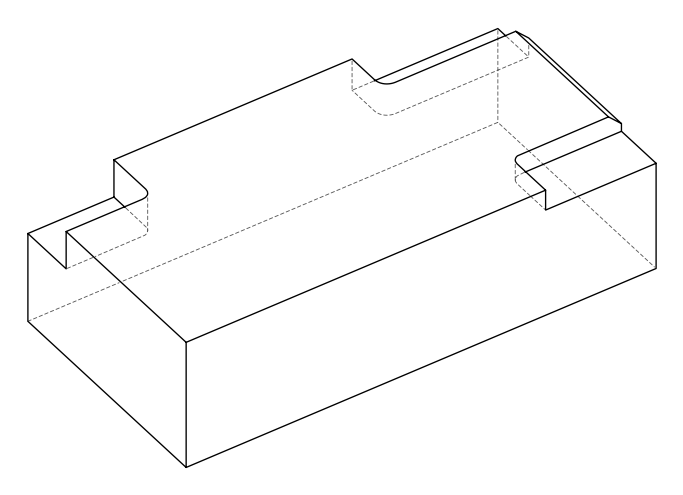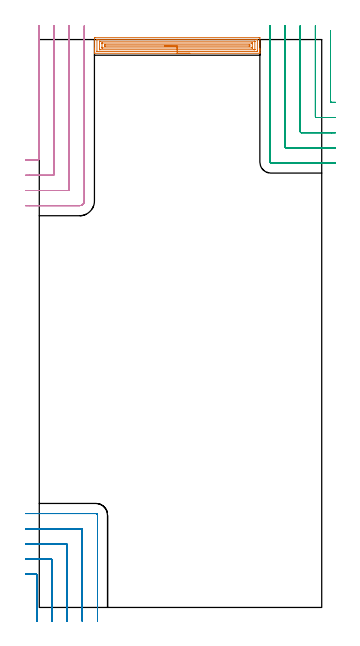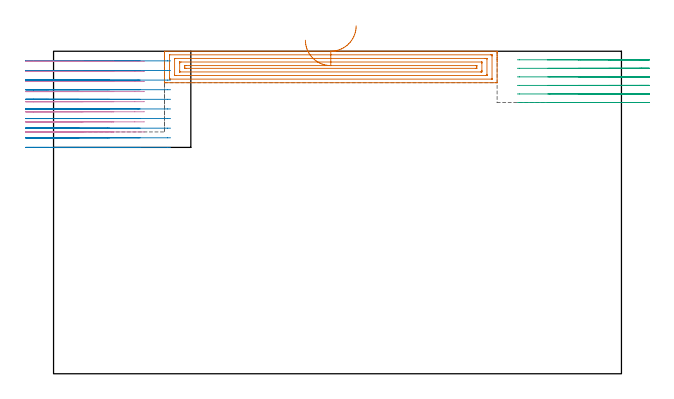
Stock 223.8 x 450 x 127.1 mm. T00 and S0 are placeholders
(PLAN: 4 operations, 1 tool changes, 34.3 min)
(1 AREA_MILL | FG_CHAMFER_SURFACE | UGT0205_001 | 5.46 min | 11101 mm3)
(2 MILL_CORNER_NOTCH_RECTANGULAR | CORNER_NOTCH_RECTANGULAR | NXT0201_012 | Follow Part, ap 4, ae 75% | 10.66 min | 168263 mm3)
(3 MILL_CORNER_NOTCH_RECTANGULAR_1 | CORNER_NOTCH_RECTANGULAR_1 | NXT0201_012 | Follow Part, ap 4, ae 75% | 7.45 min | 103902 mm3)
(4 MILL_CORNER_NOTCH_RECTANGULAR_2 | CORNER_NOTCH_RECTANGULAR_2 | NXT0201_012 | Follow Part, ap 4, ae 75% | 10.73 min | 192588 mm3)
(TOOL UGT0205_001 | Chamfer Mill 20 x 3 x 45 deg. | D20 FL50 Z2)
(TOOL NXT0201_012 | ENDMILL 16mm [2P460-1600-NA 1630] | D16 FL38 Z6)
(OP 1 AREA_MILL)
G17 G21 G94 G90
T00 M6
G54
G17 G0 G90 X119.25 Y439.1 S1061 M3
G43 Z137.1 H0
G94 G1 X119.212 Z136.228 F250.
X119.098 Z135.363
X118.909 Z134.512
X118.647 Z133.68
X118.313 Z132.874
X117.91 Z132.1
X117.442 Z131.364
X116.91 Z130.672
X116.321 Z130.029
X115.678 Z129.439
X114.986 Z128.908
X114.25 Z128.44
X113.476 Z128.037
X112.67 Z127.703
X111.838 Z127.441
X110.986 Z127.252
X110.122 Z127.138
X109.25 Z127.1
X43.827
X43.71 Y439.106 Z127.092
X43.7 Y439.366 Z126.832
Y440.07 Z126.129
Y440.824 Z125.375
Y441.329 Z124.867
Y441.582 Z124.615
Y442.212 Z123.985
Y442.464 Z123.733
Y443.094 Z123.1
Y451.036 Z115.161
X43.703 Y451.353 Z114.844
X43.71 Y451.492 Z114.705
X43.85 Y451.499 Z114.699
X44.273 Y451.5 Z114.7
X174.227
X174.654 Y451.495 Z114.702
X174.79 Y451.491 Z114.705
X174.8 Y451.35 Z114.846
Y443.094 Z123.1
Y442.464 Z123.733
Y442.212 Z123.985
Y441.582 Z124.615
Y441.329 Z124.867
Y440.824 Z125.375
Y440.07 Z126.129
Y439.565 Z126.634
X174.799 Y439.365 Z126.834
X174.79 Y439.106 Z127.092
X174.673 Y439.1 Z127.1
X109.25
Y440.514 Z125.686
X45.834 Y440.515 Z125.685
X45.759 Y440.516 Z125.684
X45.723 Y440.519 Z125.681
X45.711 Y440.521 Z125.679
X45.709 Y440.53 Z125.67
X45.704 Y440.612 Z125.588
X45.7 Y440.796 Z125.404
X45.701 Y449.619 Z116.581
X45.707 Y449.97 Z116.23
X45.71 Y450.067 Z116.133
X45.724 Y450.079 Z116.121
X45.745 Y450.081 Z116.119
X45.847 Y450.084 Z116.116
X46.053 Y450.086 Z116.114
X46.121
X172.666 Y450.085 Z116.115
X172.741 Y450.084 Z116.116
X172.777 Y450.081 Z116.119
X172.789 Y450.079 Z116.121
X172.791 Y450.07 Z116.13
X172.796 Y449.988 Z116.212
X172.8 Y449.804 Z116.396
X172.799 Y440.981 Z125.219
X172.793 Y440.63 Z125.57
X172.79 Y440.533 Z125.667
X172.776 Y440.521 Z125.679
X172.755 Y440.519 Z125.681
X172.653 Y440.516 Z125.684
X172.447 Y440.514 Z125.686
X172.379
X109.25
Y441.929 Z124.272
X48.118 Z124.271
X47.833 Y441.931 Z124.269
X47.739 Y441.933 Z124.267
X47.713 Y441.935 Z124.265
X47.707 Y441.992 Z124.208
X47.703 Y442.08 Z124.12
X47.7 Y442.212 Z123.988
Y442.343 Z123.857
Y448.388 Z117.812
X47.702 Y448.519 Z117.681
X47.71 Y448.651 Z117.549
X47.716 Y448.666 Z117.534
X47.727 Y448.668 Z117.532
X47.762 Y448.67 Z117.53
X47.833 Y448.671 Z117.529
X48.437 Y448.672 Z117.528
X170.382 Y448.671 Z117.529
X170.667 Y448.67 Z117.53
X170.761 Y448.667 Z117.533
X170.787 Y448.665 Z117.535
X170.793 Y448.608 Z117.592
X170.797 Y448.52 Z117.68
X170.8 Y448.388 Z117.812
Y448.257 Z117.943
Y442.212 Z123.988
X170.798 Y442.081 Z124.119
X170.79 Y441.949 Z124.251
X170.784 Y441.934 Z124.266
X170.773 Y441.932 Z124.268
X170.738 Y441.93 Z124.27
X170.667 Y441.929 Z124.271
X170.063
X109.25 Z124.272
Y443.343 Z122.857
X50.252
X49.786 Y443.346 Z122.854
X49.736 Y443.348 Z122.852
X49.71 Y443.351 Z122.849
X49.708 Y443.387 Z122.813
X49.704 Y443.555 Z122.645
X49.7 Y443.89 Z122.31
Y443.976 Z122.224
Y446.624 Z119.576
X49.701 Y447.022 Z119.178
X49.703 Y447.221 Z118.979
X49.706 Y447.245 Z118.955
X49.71 Y447.251 Z118.949
X49.718 Y447.253 Z118.947
X49.773 Y447.256 Z118.944
X49.864 Y447.257 Z118.943
X168.248
X168.714 Y447.254 Z118.946
X168.764 Y447.252 Z118.948
X168.79 Y447.249 Z118.951
X168.792 Y447.213 Z118.987
X168.796 Y447.045 Z119.155
X168.8 Y446.71 Z119.49
Y446.624 Z119.576
Y443.976 Z122.224
X168.799 Y443.578 Z122.622
X168.797 Y443.379 Z122.821
X168.794 Y443.355 Z122.845
X168.79 Y443.349 Z122.851
X168.782 Y443.347 Z122.853
X168.727 Y443.344 Z122.856
X168.636 Y443.343 Z122.857
X109.25
Y444.757 Z121.443
X52.181
X51.975 Y444.758 Z121.442
X51.838 Y444.76 Z121.44
X51.73 Y444.764 Z121.436
X51.708 Y444.77 Z121.43
X51.707 Y444.777 Z121.423
X51.704 Y444.859 Z121.341
X51.7 Y445.437 Z120.763
X51.701 Y445.741 Z120.459
X51.703 Y445.813 Z120.387
X51.705 Y445.83 Z120.37
X51.708 Y445.834 Z120.366
X51.736 Y445.837 Z120.363
X51.872 Y445.841 Z120.359
X52.078 Y445.843 Z120.357
X52.181
X166.319
X166.525 Y445.842 Z120.358
X166.662 Y445.84 Z120.36
X166.77 Y445.836 Z120.364
X166.791 Y445.831 Z120.369
X166.793 Y445.823 Z120.377
X166.796 Y445.741 Z120.459
X166.8 Y445.163 Z121.037
X166.799 Y444.859 Z121.341
X166.797 Y444.787 Z121.413
X166.795 Y444.77 Z121.43
X166.792 Y444.766 Z121.434
X166.764 Y444.763 Z121.437
X166.628 Y444.759 Z121.441
X166.422 Y444.757 Z121.443
X166.319
X109.25
X108.378 Z121.481
X107.514 Z121.595
X106.662 Z121.784
X105.83 Z122.046
X105.024 Z122.38
X104.25 Z122.783
X103.514 Z123.252
X102.822 Z123.783
X102.179 Z124.372
X101.59 Z125.015
X101.058 Z125.707
X100.59 Z126.443
X100.187 Z127.217
X99.853 Z128.023
X99.591 Z128.855
X99.402 Z129.707
X99.288 Z130.572
X99.25 Z131.443
G0 Z137.1
M5
M2
(OP 2 MILL_CORNER_NOTCH_RECTANGULAR)
G17 G21 G94 G90
T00 M6
G54
G17 G0 G90 X-1.9 Y-10.771 S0 M3
G43 Z137.1 H1
Z123.31
G94 G1 Y-7.771 F250.
Y25.605 F500.
G3 X-2.695 Y26.4 R0.8
G1 X-8.
X-11. F250.
G0 Z137.1
X10.1 Y-11.
Z123.31
G1 Y-8.
Y37.605 F500.
G3 X9.305 Y38.4 R0.8
G1 X-8.
X-11. F250.
G0 Z137.1
X22.1 Y-11.
Z123.31
G1 Y-8.
Y49.605 F500.
G3 X21.305 Y50.4 R0.8
G1 X-8.
X-11. F250.
G0 Z137.1
X34.1 Y-11.
Z123.31
G1 Y-8.
Y61.604 F500.
G3 X33.304 Y62.4 R0.8
G1 X-8.
X-11. F250.
G0 Z137.1
X46.1 Y-11.
Z123.31
G1 Y-8.
Y73.2 F500.
G3 X44.9 Y74.4 R1.2
G1 X-8.
X-11. F250.
G0 Z137.1
X-1.9 Y-10.771
Z119.52
G1 Y-7.771
Y25.605 F500.
G3 X-2.695 Y26.4 R0.8
G1 X-8.
X-11. F250.
G0 Z137.1
X10.1 Y-11.
Z119.52
G1 Y-8.
Y37.605 F500.
G3 X9.305 Y38.4 R0.8
G1 X-8.
X-11. F250.
G0 Z137.1
X22.1 Y-11.
Z119.52
G1 Y-8.
Y49.605 F500.
G3 X21.305 Y50.4 R0.8
G1 X-8.
X-11. F250.
G0 Z137.1
X34.1 Y-11.
Z119.52
G1 Y-8.
Y61.604 F500.
G3 X33.304 Y62.4 R0.8
G1 X-8.
X-11. F250.
G0 Z137.1
X46.1 Y-11.
Z119.52
G1 Y-8.
Y73.2 F500.
G3 X44.9 Y74.4 R1.2
G1 X-8.
X-11. F250.
G0 Z137.1
X-1.9 Y-10.771
Z115.73
G1 Y-7.771
Y25.605 F500.
G3 X-2.695 Y26.4 R0.8
G1 X-8.
X-11. F250.
G0 Z137.1
X10.1 Y-11.
Z115.73
G1 Y-8.
Y37.605 F500.
G3 X9.305 Y38.4 R0.8
G1 X-8.
X-11. F250.
G0 Z137.1
X22.1 Y-11.
Z115.73
G1 Y-8.
Y49.605 F500.
G3 X21.305 Y50.4 R0.8
G1 X-8.
X-11. F250.
G0 Z137.1
X34.1 Y-11.
Z115.73
G1 Y-8.
Y61.604 F500.
G3 X33.304 Y62.4 R0.8
G1 X-8.
X-11. F250.
G0 Z137.1
X46.1 Y-11.
Z115.73
G1 Y-8.
Y73.2 F500.
G3 X44.9 Y74.4 R1.2
G1 X-8.
X-11. F250.
G0 Z137.1
X-1.9 Y-10.771
Z111.94
G1 Y-7.771
Y25.605 F500.
G3 X-2.695 Y26.4 R0.8
G1 X-8.
X-11. F250.
G0 Z137.1
X10.1 Y-11.
Z111.94
G1 Y-8.
Y37.605 F500.
G3 X9.305 Y38.4 R0.8
G1 X-8.
X-11. F250.
G0 Z137.1
X22.1 Y-11.
Z111.94
G1 Y-8.
Y49.605 F500.
G3 X21.305 Y50.4 R0.8
G1 X-8.
X-11. F250.
G0 Z137.1
X34.1 Y-11.
Z111.94
G1 Y-8.
Y61.604 F500.
G3 X33.304 Y62.4 R0.8
G1 X-8.
X-11. F250.
G0 Z137.1
X46.1 Y-11.
Z111.94
G1 Y-8.
Y73.2 F500.
G3 X44.9 Y74.4 R1.2
G1 X-8.
X-11. F250.
G0 Z137.1
X-1.9 Y-10.771
Z108.15
G1 Y-7.771
Y25.605 F500.
G3 X-2.695 Y26.4 R0.8
G1 X-8.
X-11. F250.
G0 Z137.1
X10.1 Y-11.
Z108.15
G1 Y-8.
Y37.605 F500.
G3 X9.305 Y38.4 R0.8
G1 X-8.
X-11. F250.
G0 Z137.1
X22.1 Y-11.
Z108.15
G1 Y-8.
Y49.605 F500.
G3 X21.305 Y50.4 R0.8
G1 X-8.
X-11. F250.
G0 Z137.1
X34.1 Y-11.
Z108.15
G1 Y-8.
Y61.604 F500.
G3 X33.304 Y62.4 R0.8
G1 X-8.
X-11. F250.
G0 Z137.1
X46.1 Y-11.
Z108.15
G1 Y-8.
Y73.2 F500.
G3 X44.9 Y74.4 R1.2
G1 X-8.
X-11. F250.
G0 Z137.1
X-1.9 Y-10.771
Z104.36
G1 Y-7.771
Y25.605 F500.
G3 X-2.695 Y26.4 R0.8
G1 X-8.
X-11. F250.
G0 Z137.1
X10.1 Y-11.
Z104.36
G1 Y-8.
Y37.605 F500.
G3 X9.305 Y38.4 R0.8
G1 X-8.
X-11. F250.
G0 Z137.1
X22.1 Y-11.
Z104.36
G1 Y-8.
Y49.605 F500.
G3 X21.305 Y50.4 R0.8
G1 X-8.
X-11. F250.
G0 Z137.1
X34.1 Y-11.
Z104.36
G1 Y-8.
Y61.604 F500.
G3 X33.304 Y62.4 R0.8
G1 X-8.
X-11. F250.
G0 Z137.1
X46.1 Y-11.
Z104.36
G1 Y-8.
Y73.2 F500.
G3 X44.9 Y74.4 R1.2
G1 X-8.
X-11. F250.
G0 Z137.1
X-1.9 Y-10.771
Z100.57
G1 Y-7.771
Y25.605 F500.
G3 X-2.695 Y26.4 R0.8
G1 X-8.
X-11. F250.
G0 Z137.1
X10.1 Y-11.
Z100.57
G1 Y-8.
Y37.605 F500.
G3 X9.305 Y38.4 R0.8
G1 X-8.
X-11. F250.
G0 Z137.1
X22.1 Y-11.
Z100.57
G1 Y-8.
Y49.605 F500.
G3 X21.305 Y50.4 R0.8
G1 X-8.
X-11. F250.
G0 Z137.1
X34.1 Y-11.
Z100.57
G1 Y-8.
Y61.604 F500.
G3 X33.304 Y62.4 R0.8
G1 X-8.
X-11. F250.
G0 Z137.1
X46.1 Y-11.
Z100.57
G1 Y-8.
Y73.2 F500.
G3 X44.9 Y74.4 R1.2
G1 X-8.
X-11. F250.
G0 Z137.1
X-1.9 Y-10.771
Z96.78
G1 Y-7.771
Y25.605 F500.
G3 X-2.695 Y26.4 R0.8
G1 X-8.
X-11. F250.
G0 Z137.1
X10.1 Y-11.
Z96.78
G1 Y-8.
Y37.605 F500.
G3 X9.305 Y38.4 R0.8
G1 X-8.
X-11. F250.
G0 Z137.1
X22.1 Y-11.
Z96.78
G1 Y-8.
Y49.605 F500.
G3 X21.305 Y50.4 R0.8
G1 X-8.
X-11. F250.
G0 Z137.1
X34.1 Y-11.
Z96.78
G1 Y-8.
Y61.604 F500.
G3 X33.304 Y62.4 R0.8
G1 X-8.
X-11. F250.
G0 Z137.1
X46.1 Y-11.
Z96.78
G1 Y-8.
Y73.2 F500.
G3 X44.9 Y74.4 R1.2
G1 X-8.
X-11. F250.
G0 Z137.1
X-1.9 Y-10.771
Z92.99
G1 Y-7.771
Y25.605 F500.
G3 X-2.695 Y26.4 R0.8
G1 X-8.
X-11. F250.
G0 Z137.1
X10.1 Y-11.
Z92.99
G1 Y-8.
Y37.605 F500.
G3 X9.305 Y38.4 R0.8
G1 X-8.
X-11. F250.
G0 Z137.1
X22.1 Y-11.
Z92.99
G1 Y-8.
Y49.605 F500.
G3 X21.305 Y50.4 R0.8
G1 X-8.
X-11. F250.
G0 Z137.1
X34.1 Y-11.
Z92.99
G1 Y-8.
Y61.604 F500.
G3 X33.304 Y62.4 R0.8
G1 X-8.
X-11. F250.
G0 Z137.1
X46.1 Y-11.
Z92.99
G1 Y-8.
Y73.2 F500.
G3 X44.9 Y74.4 R1.2
G1 X-8.
X-11. F250.
G0 Z137.1
X-1.9 Y-10.771
Z89.2
G1 Y-7.771
Y25.605 F500.
G3 X-2.695 Y26.4 R0.8
G1 X-8.
X-11. F250.
G0 Z137.1
X10.1 Y-11.
Z89.2
G1 Y-8.
Y37.605 F500.
G3 X9.305 Y38.4 R0.8
G1 X-8.
X-11. F250.
G0 Z137.1
X22.1 Y-11.
Z89.2
G1 Y-8.
Y49.605 F500.
G3 X21.305 Y50.4 R0.8
G1 X-8.
X-11. F250.
G0 Z137.1
X34.1 Y-11.
Z89.2
G1 Y-8.
Y61.604 F500.
G3 X33.304 Y62.4 R0.8
G1 X-8.
X-11. F250.
G0 Z137.1
X46.1 Y-11.
Z89.2
G1 Y-8.
Y73.2 F500.
G3 X44.9 Y74.4 R1.2
G1 X-8.
X-11. F250.
G0 Z137.1
M5
M2
(OP 3 MILL_CORNER_NOTCH_RECTANGULAR_1)
G17 G21 G94 G90
T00 M6
G54
G17 G0 G90 X230.8 Y456.873 S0 M3
G43 Z137.1 H1
Z123.733
G94 G1 Y453.873 F250.
Y400.995 F500.
G3 X231.595 Y400.2 R0.8
G2 X231.8 Y400.2 R48.
G1 X234.8 F250.
G0 Z137.1
X218.778 Y461.
Z123.733
G1 X218.799 Y458.
X218.8 Y457.751 F500.
Y388.995
G3 X219.595 Y388.2 R0.8
G1 X231.8
X234.8 F250.
G0 Z137.1
X206.768 Y461.
Z123.733
G1 X206.799 Y458.
G2 X206.8 Y457.751 R24. F500.
G1 Y376.995
G3 X207.595 Y376.2 R0.8
G1 X231.8
X234.8 F250.
G0 Z137.1
X194.735 Y460.999
Z123.733
G1 X194.797 Y458.
G2 X194.8 Y457.751 R12. F500.
G1 Y364.995
G3 X195.595 Y364.2 R0.8
G1 X231.8
X234.8 F250.
G0 Z137.1
X182.8 Y460.751
Z123.733
G1 Y457.751
Y352.996 F500.
G3 X183.596 Y352.2 R0.8
G1 X231.8
X234.8 F250.
G0 Z137.1
X230.8 Y456.873
Z120.367
G1 Y453.873
Y400.995 F500.
G3 X231.595 Y400.2 R0.8
G2 X231.8 Y400.2 R48.
G1 X234.8 F250.
G0 Z137.1
X218.8 Y461.
Z120.367
G1 Y458.
Y388.995 F500.
G3 X219.595 Y388.2 R0.8
G1 X231.8
X234.8 F250.
G0 Z137.1
X206.8 Y461.
Z120.367
G1 Y458.
Y376.995 F500.
G3 X207.595 Y376.2 R0.8
G1 X231.8
X234.8 F250.
G0 Z137.1
X194.8 Y461.
Z120.367
G1 Y458.
Y364.996 F500.
G3 X195.596 Y364.2 R0.8
G1 X231.8
X234.8 F250.
G0 Z137.1
X182.8 Y461.
Z120.367
G1 Y458.
Y352.996 F500.
G3 X183.596 Y352.2 R0.8
G1 X231.8
X234.8 F250.
G0 Z137.1
X230.8 Y456.873
Z117.
G1 Y453.873
Y400.995 F500.
G3 X231.595 Y400.2 R0.8
G2 X231.8 Y400.2 R48.
G1 X234.8 F250.
G0 Z137.1
X218.8 Y461.
Z117.
G1 Y458.
Y388.995 F500.
G3 X219.595 Y388.2 R0.8
G1 X231.8
X234.8 F250.
G0 Z137.1
X206.8 Y461.
Z117.
G1 Y458.
Y376.995 F500.
G3 X207.595 Y376.2 R0.8
G1 X231.8
X234.8 F250.
G0 Z137.1
X194.8 Y461.
Z117.
G1 Y458.
Y364.996 F500.
G3 X195.596 Y364.2 R0.8
G1 X231.8
X234.8 F250.
G0 Z137.1
X182.8 Y461.
Z117.
G1 Y458.
Y352.996 F500.
G3 X183.596 Y352.2 R0.8
G1 X231.8
X234.8 F250.
G0 Z137.1
X230.8 Y456.873
Z113.633
G1 Y453.873
Y400.995 F500.
G3 X231.595 Y400.2 R0.8
G2 X231.8 Y400.2 R48.
G1 X234.8 F250.
G0 Z137.1
X218.8 Y461.
Z113.633
G1 Y458.
Y388.995 F500.
G3 X219.595 Y388.2 R0.8
G1 X231.8
X234.8 F250.
G0 Z137.1
X206.8 Y461.
Z113.633
G1 Y458.
Y376.995 F500.
G3 X207.595 Y376.2 R0.8
G1 X231.8
X234.8 F250.
G0 Z137.1
X194.8 Y461.
Z113.633
G1 Y458.
Y364.996 F500.
G3 X195.596 Y364.2 R0.8
G1 X231.8
X234.8 F250.
G0 Z137.1
X182.8 Y461.
Z113.633
G1 Y458.
Y352.996 F500.
G3 X183.596 Y352.2 R0.8
G1 X231.8
X234.8 F250.
G0 Z137.1
X230.8 Y456.873
Z110.267
G1 Y453.873
Y400.995 F500.
G3 X231.595 Y400.2 R0.8
G2 X231.8 Y400.2 R48.
G1 X234.8 F250.
G0 Z137.1
X218.8 Y461.
Z110.267
G1 Y458.
Y388.995 F500.
G3 X219.595 Y388.2 R0.8
G1 X231.8
X234.8 F250.
G0 Z137.1
X206.8 Y461.
Z110.267
G1 Y458.
Y376.995 F500.
G3 X207.595 Y376.2 R0.8
G1 X231.8
X234.8 F250.
G0 Z137.1
X194.8 Y461.
Z110.267
G1 Y458.
Y364.996 F500.
G3 X195.596 Y364.2 R0.8
G1 X231.8
X234.8 F250.
G0 Z137.1
X182.8 Y461.
Z110.267
G1 Y458.
Y352.996 F500.
G3 X183.596 Y352.2 R0.8
G1 X231.8
X234.8 F250.
G0 Z137.1
X230.8 Y456.873
Z106.9
G1 Y453.873
Y400.995 F500.
G3 X231.595 Y400.2 R0.8
G2 X231.8 Y400.2 R48.
G1 X234.8 F250.
G0 Z137.1
X218.8 Y461.
Z106.9
G1 Y458.
Y388.995 F500.
G3 X219.595 Y388.2 R0.8
G1 X231.8
X234.8 F250.
G0 Z137.1
X206.8 Y461.
Z106.9
G1 Y458.
Y376.995 F500.
G3 X207.595 Y376.2 R0.8
G1 X231.8
X234.8 F250.
G0 Z137.1
X194.8 Y461.
Z106.9
G1 Y458.
Y364.996 F500.
G3 X195.596 Y364.2 R0.8
G1 X231.8
X234.8 F250.
G0 Z137.1
X182.8 Y461.
Z106.9
G1 Y458.
Y352.996 F500.
G3 X183.596 Y352.2 R0.8
G1 X231.8
X234.8 F250.
G0 Z137.1
M5
M2
(OP 4 MILL_CORNER_NOTCH_RECTANGULAR_2)
G17 G21 G94 G90
T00 M6
G54
G17 G0 G90 X-11. Y354.4 S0 M3
G43 Z137.1 H1
Z123.125
G94 G1 X-8. F250.
X-1.095 F500.
G3 X-0.3 Y355.195 R0.8
G1 Y457.787
X-0.299 Y457.994
X-0.282 Y460.994 F250.
G0 Z137.1
X-11. Y342.4
Z123.125
G1 X-8.
X10.905 F500.
G3 X11.7 Y343.195 R0.8
G1 Y457.787
G2 X11.701 Y458. R24.
G1 X11.728 Y461. F250.
G0 Z137.1
X-11. Y330.4
Z123.125
G1 X-8.
X22.904 F500.
G3 X23.7 Y331.195 R0.8
G1 Y457.787
G2 X23.702 Y458. R12.
G1 X23.755 Y461. F250.
G0 Z137.1
X-11. Y318.4
Z123.125
G1 X-8.
X32. F500.
G3 X35.7 Y322.1 R3.7
G1 Y457.787
Y460.787 F250.
G0 Z137.1
X-11. Y354.4
Z119.15
G1 X-8.
X-1.095 F500.
G3 X-0.3 Y355.195 R0.8
G1 Y457.994
Y460.994 F250.
G0 Z137.1
X-11. Y342.4
Z119.15
G1 X-8.
X10.905 F500.
G3 X11.7 Y343.195 R0.8
G1 Y458.
Y461. F250.
G0 Z137.1
X-11. Y330.4
Z119.15
G1 X-8.
X22.904 F500.
G3 X23.7 Y331.196 R0.8
G1 Y458.
Y461. F250.
G0 Z137.1
X-11. Y318.4
Z119.15
G1 X-8.
X32. F500.
G3 X35.7 Y322.1 R3.7
G1 Y458.
Y461. F250.
G0 Z137.1
X-11. Y354.4
Z115.175
G1 X-8.
X-1.095 F500.
G3 X-0.3 Y355.195 R0.8
G1 Y457.994
Y460.994 F250.
G0 Z137.1
X-11. Y342.4
Z115.175
G1 X-8.
X10.905 F500.
G3 X11.7 Y343.195 R0.8
G1 Y458.
Y461. F250.
G0 Z137.1
X-11. Y330.4
Z115.175
G1 X-8.
X22.904 F500.
G3 X23.7 Y331.196 R0.8
G1 Y458.
Y461. F250.
G0 Z137.1
X-11. Y318.4
Z115.175
G1 X-8.
X32. F500.
G3 X35.7 Y322.1 R3.7
G1 Y458.
Y461. F250.
G0 Z137.1
X-11. Y354.4
Z111.2
G1 X-8.
X-1.095 F500.
G3 X-0.3 Y355.195 R0.8
G1 Y457.994
Y460.994 F250.
G0 Z137.1
X-11. Y342.4
Z111.2
G1 X-8.
X10.905 F500.
G3 X11.7 Y343.195 R0.8
G1 Y458.
Y461. F250.
G0 Z137.1
X-11. Y330.4
Z111.2
G1 X-8.
X22.904 F500.
G3 X23.7 Y331.196 R0.8
G1 Y458.
Y461. F250.
G0 Z137.1
X-11. Y318.4
Z111.2
G1 X-8.
X32. F500.
G3 X35.7 Y322.1 R3.7
G1 Y458.
Y461. F250.
G0 Z137.1
X-11. Y354.4
Z107.225
G1 X-8.
X-1.095 F500.
G3 X-0.3 Y355.195 R0.8
G1 Y457.994
Y460.994 F250.
G0 Z137.1
X-11. Y342.4
Z107.225
G1 X-8.
X10.905 F500.
G3 X11.7 Y343.195 R0.8
G1 Y458.
Y461. F250.
G0 Z137.1
X-11. Y330.4
Z107.225
G1 X-8.
X22.904 F500.
G3 X23.7 Y331.196 R0.8
G1 Y458.
Y461. F250.
G0 Z137.1
X-11. Y318.4
Z107.225
G1 X-8.
X32. F500.
G3 X35.7 Y322.1 R3.7
G1 Y458.
Y461. F250.
G0 Z137.1
X-11. Y354.4
Z103.25
G1 X-8.
X-1.095 F500.
G3 X-0.3 Y355.195 R0.8
G1 Y457.994
Y460.994 F250.
G0 Z137.1
X-11. Y342.4
Z103.25
G1 X-8.
X10.905 F500.
G3 X11.7 Y343.195 R0.8
G1 Y458.
Y461. F250.
G0 Z137.1
X-11. Y330.4
Z103.25
G1 X-8.
X22.904 F500.
G3 X23.7 Y331.196 R0.8
G1 Y458.
Y461. F250.
G0 Z137.1
X-11. Y318.4
Z103.25
G1 X-8.
X32. F500.
G3 X35.7 Y322.1 R3.7
G1 Y458.
Y461. F250.
G0 Z137.1
X-11. Y354.4
Z99.275
G1 X-8.
X-1.095 F500.
G3 X-0.3 Y355.195 R0.8
G1 Y457.994
Y460.994 F250.
G0 Z137.1
X-11. Y342.4
Z99.275
G1 X-8.
X10.905 F500.
G3 X11.7 Y343.195 R0.8
G1 Y458.
Y461. F250.
G0 Z137.1
X-11. Y330.4
Z99.275
G1 X-8.
X22.904 F500.
G3 X23.7 Y331.196 R0.8
G1 Y458.
Y461. F250.
G0 Z137.1
X-11. Y318.4
Z99.275
G1 X-8.
X32. F500.
G3 X35.7 Y322.1 R3.7
G1 Y458.
Y461. F250.
G0 Z137.1
X-11. Y354.4
Z95.3
G1 X-8.
X-1.095 F500.
G3 X-0.3 Y355.195 R0.8
G1 Y457.994
Y460.994 F250.
G0 Z137.1
X-11. Y342.4
Z95.3
G1 X-8.
X10.905 F500.
G3 X11.7 Y343.195 R0.8
G1 Y458.
Y461. F250.
G0 Z137.1
X-11. Y330.4
Z95.3
G1 X-8.
X22.904 F500.
G3 X23.7 Y331.196 R0.8
G1 Y458.
Y461. F250.
G0 Z137.1
X-11. Y318.4
Z95.3
G1 X-8.
X32. F500.
G3 X35.7 Y322.1 R3.7
G1 Y458.
Y461. F250.
G0 Z137.1
M5
M2
